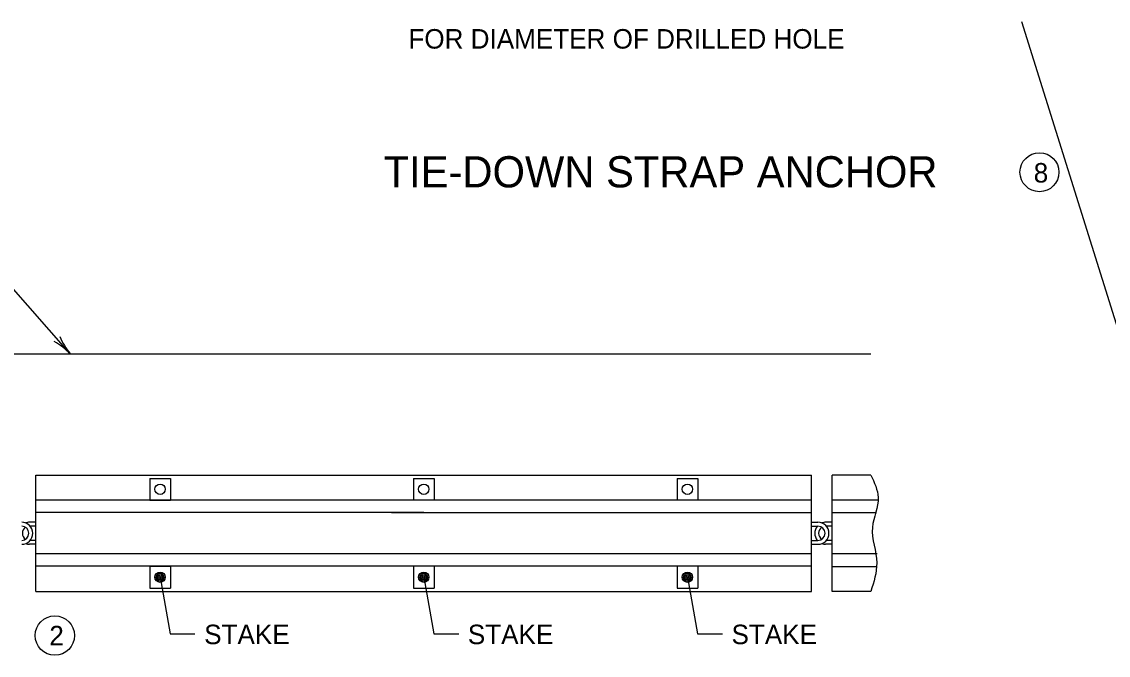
# Model space of a CAD drawing. Extents: x 99950 to 103353, y 99992 to 101050.
# Drawn here: x 100606.1 to 100954.4, y 100470.4 to 100673.5 of the extents above; entities that cross this region are included whole.
import ezdxf

# ---------------------------------------------------------------- set-up
doc = ezdxf.new("R2010")
doc.units = 0
for name, color, linetype in [('DETAIL', 7, 'Continuous'), ('DETAIL DIM', 7, 'Continuous'), ('DETAIL TXT', 7, 'Continuous'), ('PLOT AIDS', 7, 'Continuous')]:
    doc.layers.add(name, color=color, linetype=linetype)

msp = doc.modelspace()

# ---------------------------------------------------------------- linework, layer by layer
at = {"layer": 'DETAIL'}
for p, q in [((100074.61, 100567.02), (100878.32, 100567.02)), ((100610.7, 100528.19), (100859.29, 100528.19)), ((100610.7, 100490.9), (100610.7, 100528.19)), ((100647.16, 100527.12), (100647.16, 100520.14)), ((100647.16, 100527.12), (100653.79, 100527.12)), ((100653.79, 100527.12), (100653.79, 100520.14)), ((100731.68, 100527.12), (100738.31, 100527.12)), ((100731.68, 100527.12), (100731.68, 100520.15)), ((100738.31, 100527.12), (100738.31, 100520.15)), ((100816.2, 100527.12), (100816.2, 100520.15)), ((100816.2, 100527.12), (100822.83, 100527.12)), ((100822.83, 100527.12), (100822.83, 100520.15)), ((100859.29, 100490.9), (100859.29, 100528.19)), ((100865.91, 100490.9), (100865.91, 100528.19)), ((100878.32, 100528.19), (100865.91, 100528.19)), ((100859.29, 100520.15), (100610.7, 100520.15)), ((100647.16, 100520.14), (100653.79, 100520.14)), ((100880.84, 100520.15), (100865.91, 100520.15)), ((100734.99, 100516.17), (100610.7, 100516.17)), ((100724.63, 100516.17), (100859.29, 100516.17)), ((100865.91, 100516.17), (100880.09, 100516.17)), ((100610.7, 100513.06), (100608.62, 100513.06)), ((100610.7, 100511.82), (100608.83, 100511.82)), ((100859.29, 100513.06), (100861.36, 100513.06)), ((100859.29, 100511.82), (100861.36, 100511.82)), ((100865.91, 100513.06), (100863.84, 100513.06)), ((100865.91, 100511.82), (100864.04, 100511.82)), ((100610.7, 100506.02), (100608.62, 100506.02)), ((100610.7, 100507.26), (100608.83, 100507.26)), ((100859.29, 100507.26), (100861.36, 100507.26)), ((100859.29, 100506.02), (100861.36, 100506.02)), ((100865.91, 100506.02), (100863.84, 100506.02)), ((100865.91, 100507.26), (100864.04, 100507.26)), ((100859.29, 100502.98), (100610.7, 100502.98)), ((100880.3, 100502.98), (100865.91, 100502.98)), ((100859.29, 100498.94), (100610.7, 100498.94)), ((100647.16, 100498.95), (100647.16, 100491.96)), ((100647.16, 100498.95), (100653.79, 100498.95)), ((100653.79, 100498.95), (100653.79, 100491.96)), ((100731.68, 100498.94), (100731.68, 100491.96)), ((100738.31, 100498.94), (100738.31, 100491.96)), ((100816.2, 100498.94), (100816.2, 100491.96)), ((100822.83, 100498.94), (100822.83, 100491.96)), ((100879.94, 100498.78), (100865.91, 100498.78)), ((100610.7, 100490.9), (100859.29, 100490.9)), ((100647.16, 100491.96), (100653.79, 100491.96)), ((100731.68, 100491.96), (100738.31, 100491.96)), ((100816.2, 100491.96), (100822.83, 100491.96)), ((100878.32, 100490.9), (100865.91, 100490.9))]:
    msp.add_line(p, q, dxfattribs=at)
for centre, radius in [((100650.47, 100523.63), 1.66), ((100734.99, 100523.63), 1.66), ((100819.51, 100523.63), 1.66), ((100650.47, 100495.45), 1.66), ((100650.47, 100495.45), 1.24), ((100650.47, 100495.45), 0.829), ((100650.47, 100495.45), 0.415), ((100734.99, 100495.45), 1.66), ((100734.99, 100495.45), 1.24), ((100734.99, 100495.45), 0.829), ((100734.99, 100495.45), 0.415), ((100819.51, 100495.45), 1.66), ((100819.51, 100495.45), 1.24), ((100819.51, 100495.45), 0.829), ((100819.51, 100495.45), 0.415)]:
    msp.add_circle(centre, radius, dxfattribs=at)
for centre, radius, start, end in [((100606.14, 100509.54), 3.52, 270, 90), ((100606.14, 100509.54), 2.28, 270, 90), ((100608.62, 100509.54), 3.52, 90, 110.6545), ((100863.84, 100509.54), 3.52, 139.6947, 220.3351), ((100861.36, 100509.54), 3.52, 270, 90), ((100861.36, 100509.54), 2.28, 270, 90), ((100863.84, 100509.54), 3.52, 90, 110.6614), ((100608.62, 100509.54), 2.28, 123.022, 237.0102), ((100863.84, 100509.54), 2.28, 123.0339, 236.9983), ((100608.62, 100509.54), 3.52, 249.3776, 270), ((100863.84, 100509.54), 3.52, 249.3708, 270)]:
    msp.add_arc(centre, radius, start, end, dxfattribs=at)
msp.add_spline([(100878.32, 100528.19), (100880.66, 100521.02), (100878.83, 100511.43), (100880.2, 100500.01), (100878.32, 100490.9)], degree=3, dxfattribs=at)
at = {"layer": 'DETAIL DIM'}
for p, q in [((100601.1, 100590.31), (100621.71, 100567.01)), ((100650.47, 100495.46), (100653.68, 100477.28)), ((100734.99, 100495.45), (100738.21, 100477.28)), ((100819.51, 100495.46), (100822.73, 100477.28)), ((100653.68, 100477.28), (100661.68, 100477.28)), ((100738.21, 100477.28), (100746.2, 100477.28)), ((100822.73, 100477.28), (100830.72, 100477.28))]:
    msp.add_line(p, q, dxfattribs=at)
for centre, start, end in [((100606.74, 100552.99), 43.1196, 61.5032), ((100637.46, 100580.16), 201.4856, 219.8692)]:
    msp.add_arc(centre, 20.51, start, end, dxfattribs=at)
at = {"layer": 'DETAIL TXT'}
for centre, radius in [((100932.38, 100625.3), 6.25), ((100616.76, 100476.73), 6.31)]:
    msp.add_circle(centre, radius, dxfattribs=at)
at = {"layer": 'PLOT AIDS'}
msp.add_line((100960.24, 100566.29), (100926.72, 100673.54), dxfattribs=at)

# ---------------------------------------------------------------- texts
at = {"layer": 'DETAIL TXT'}
for s, height, p in [('FOR DIAMETER OF DRILLED HOLE ', 6.25, (100730.09, 100664.93)), ('TIE-DOWN STRAP ANCHOR', 10, (100722.14, 100620.43)), ('8', 6.25, (100930.53, 100621.98)), ('2', 6.25, (100614.99, 100473.61)), ('STAKE', 6.25, (100664.62, 100473.98)), ('STAKE', 6.25, (100749.14, 100473.98)), ('STAKE', 6.25, (100833.66, 100473.98))]:
    msp.add_text(s, height=height, dxfattribs=at).set_placement(p)

doc.saveas('drawing.dxf')
